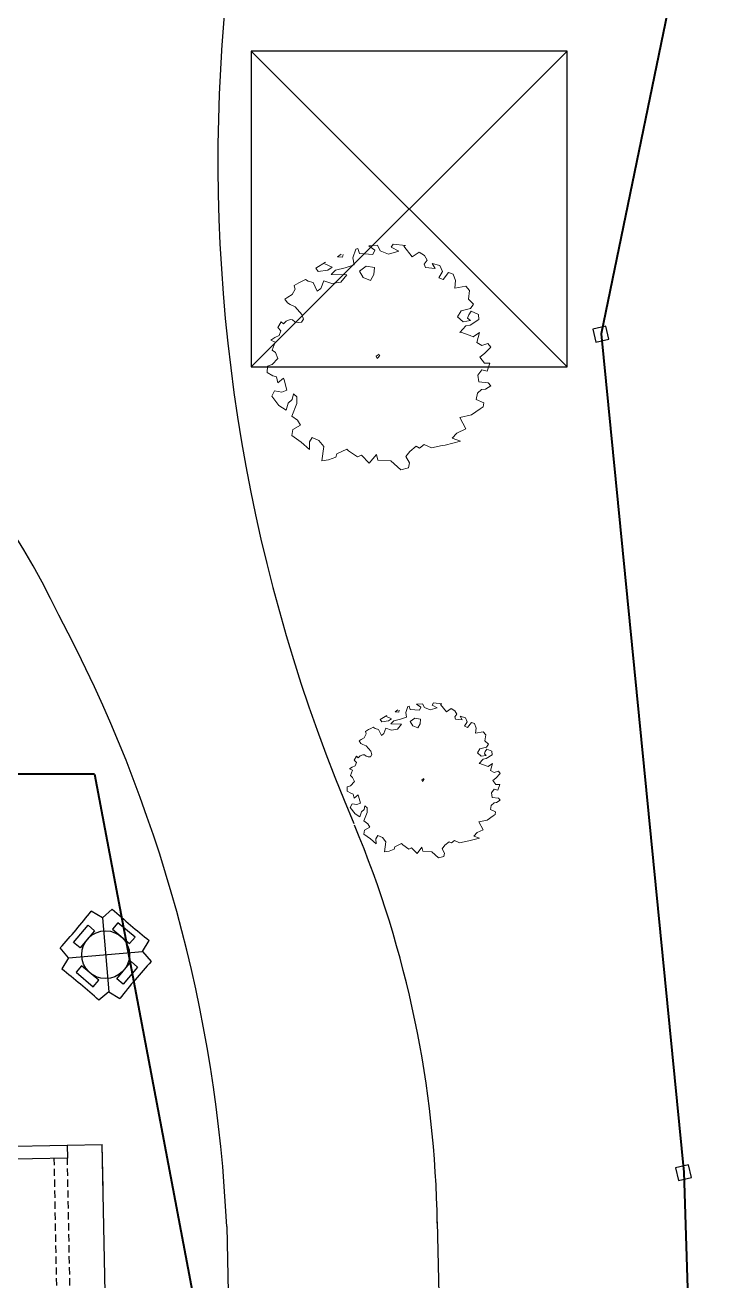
# Model space of a CAD drawing. Extents: x 2080 to 102399, y 2071 to 93424.
# Drawn here: x 88509 to 88974, y 80015 to 80874 of the extents above; entities that cross this region are included whole.
import ezdxf

# ---------------------------------------------------------------- set-up
doc = ezdxf.new("R2010")
doc.units = 0
doc.header["$LTSCALE"] = 20
doc.header["$MEASUREMENT"] = 0
doc.linetypes.add('HIDDEN', pattern=[0.375, 0.25, -0.125])
for name, color, linetype in [('DIMLINE', 254, 'Continuous'), ('ELEC', 11, 'Continuous'), ('road', 2, 'Continuous'), ('Roof lilne', 31, 'Continuous'), ('wall', 13, 'Continuous')]:
    doc.layers.add(name, color=color, linetype=linetype)
for name, color, linetype, lineweight in [('fence', 13, 'FENCELINE2', 40), ('Mango tree', 96, 'Continuous', 5), ('sappotta', 114, 'Continuous', 5), ('STONE', 2, 'Continuous', 30)]:
    doc.layers.add(name, color=color, linetype=linetype, lineweight=lineweight)
doc.linetypes.add('FENCELINE2', pattern='A,0.25,-0.1,[132,ltypeshp.shx,S=0.1,R=0,X=-0.1,Y=0],-0.1,1', length=1.45)

# ---------------------------------------------------------------- blocks, each defined once
blk = doc.blocks.new('NEEM')
at = {"layer": 'sappotta', "linetype": 'Continuous'}
for p, q in [((0.003, 1.132), (-0.083, 1.127)), ((0.03, 1.077), (0.003, 1.132)), ((0.162, 1.144), (0.142, 1.112)), ((0.283, 1.13), (0.162, 1.144)), ((-0.359, 1.043), (-0.396, 1.016)), ((-0.396, 1.016), (-0.345, 1.011)), ((-0.345, 1.011), (-0.34, 1.039)), ((-0.213, 1.092), (-0.242, 1.007)), ((-0.242, 1.007), (-0.23, 0.935)), ((-0.191, 1.099), (-0.213, 1.092)), ((-0.177, 1.048), (-0.191, 1.099)), ((-0.043, 1.039), (-0.177, 1.048)), ((-0.083, 1.127), (-0.023, 1.083)), ((-0.023, 1.083), (-0.043, 1.039)), ((0.114, 1.043), (0.03, 1.077)), ((0.216, 1.072), (0.114, 1.043)), ((0.142, 1.112), (0.216, 1.072)), ((0.267, 1.123), (0.283, 1.13)), ((0.351, 1.016), (0.267, 1.123)), ((0.421, 1.063), (0.351, 1.016)), ((0.473, 1.03), (0.421, 1.063)), ((0.501, 0.982), (0.473, 1.03)), ((-0.517, 0.963), (-0.614, 0.901)), ((-0.614, 0.901), (-0.589, 0.87)), ((-0.589, 0.87), (-0.494, 0.884)), ((-0.521, 0.945), (-0.521, 0.945)), ((-0.449, 0.913), (-0.521, 0.945)), ((-0.494, 0.884), (-0.449, 0.913)), ((-0.415, 0.884), (-0.459, 0.839)), ((-0.32, 0.906), (-0.415, 0.884)), ((-0.23, 0.935), (-0.32, 0.906)), ((-0.108, 0.922), (-0.177, 0.872)), ((-0.027, 0.908), (-0.108, 0.922)), ((-0.034, 0.839), (-0.027, 0.908)), ((0.472, 0.942), (0.501, 0.982)), ((0.483, 0.908), (0.472, 0.942)), ((0.581, 0.9), (0.483, 0.908)), ((0.551, 0.95), (0.581, 0.9)), ((0.627, 0.928), (0.551, 0.95)), ((0.654, 0.87), (0.627, 0.928)), ((-0.783, 0.757), (-0.83, 0.729)), ((-0.749, 0.774), (-0.783, 0.757)), ((-0.717, 0.789), (-0.749, 0.774)), ((-0.689, 0.772), (-0.717, 0.789)), ((-0.638, 0.758), (-0.689, 0.772)), ((-0.598, 0.672), (-0.638, 0.758)), ((-0.533, 0.776), (-0.562, 0.699)), ((-0.452, 0.75), (-0.533, 0.776)), ((-0.459, 0.839), (-0.303, 0.837)), ((-0.361, 0.762), (-0.452, 0.75)), ((-0.303, 0.837), (-0.361, 0.762)), ((-0.177, 0.872), (-0.139, 0.809)), ((-0.139, 0.809), (-0.067, 0.78)), ((-0.067, 0.78), (-0.034, 0.839)), ((0.616, 0.806), (0.654, 0.87)), ((0.66, 0.788), (0.616, 0.806)), ((0.715, 0.86), (0.66, 0.788)), ((0.762, 0.844), (0.715, 0.86)), ((0.783, 0.779), (0.762, 0.844)), ((0.776, 0.704), (0.783, 0.779)), ((-0.85, 0.638), (-0.892, 0.613)), ((-0.818, 0.692), (-0.85, 0.638)), ((-0.83, 0.729), (-0.826, 0.714)), ((-0.826, 0.714), (-0.818, 0.692)), ((-0.562, 0.699), (-0.598, 0.672)), ((0.888, 0.723), (0.776, 0.704)), ((0.924, 0.679), (0.888, 0.723)), ((0.913, 0.591), (0.924, 0.679)), ((-0.892, 0.613), (-0.923, 0.594)), ((-0.923, 0.594), (-0.895, 0.555)), ((-0.895, 0.555), (-0.868, 0.54)), ((-0.868, 0.54), (-0.818, 0.517)), ((-0.818, 0.517), (-0.752, 0.44)), ((0.964, 0.541), (0.913, 0.591)), ((0.934, 0.5), (0.964, 0.541)), ((-0.87, 0.389), (-0.908, 0.372)), ((-0.846, 0.386), (-0.87, 0.389)), ((-0.821, 0.367), (-0.846, 0.386)), ((-0.735, 0.394), (-0.757, 0.361)), ((-0.752, 0.44), (-0.735, 0.394)), ((0.804, 0.415), (0.84, 0.475)), ((0.86, 0.367), (0.804, 0.415)), ((0.84, 0.475), (0.934, 0.5)), ((0.933, 0.378), (0.86, 0.367)), ((0.917, 0.437), (0.904, 0.404)), ((0.904, 0.404), (0.933, 0.378)), ((0.942, 0.471), (0.917, 0.437)), ((0.93, 0.332), (1.018, 0.389)), ((1.014, 0.439), (0.942, 0.471)), ((1.018, 0.389), (1.014, 0.439)), ((-0.96, 0.366), (-0.994, 0.31)), ((-0.994, 0.31), (-0.961, 0.275)), ((-0.961, 0.275), (-0.978, 0.229)), ((-0.935, 0.345), (-0.96, 0.366)), ((-0.908, 0.372), (-0.935, 0.345)), ((-0.788, 0.359), (-0.821, 0.367)), ((-0.757, 0.361), (-0.788, 0.359)), ((0.829, 0.259), (0.888, 0.326)), ((0.838, 0.262), (0.829, 0.259)), ((0.931, 0.228), (0.838, 0.262)), ((0.888, 0.326), (0.93, 0.332)), ((1.025, 0.259), (0.962, 0.217)), ((0.996, 0.16), (1.025, 0.259)), ((-1.023, 0.208), (-1.062, 0.182)), ((-1.062, 0.182), (-1.02, 0.162)), ((-1.02, 0.162), (-1.049, 0.084)), ((-0.978, 0.229), (-1.023, 0.208)), ((0.962, 0.217), (0.931, 0.228)), ((1.046, 0.129), (0.996, 0.16)), ((1.109, 0.149), (1.046, 0.129)), ((1.137, 0.114), (1.109, 0.149)), ((-1.049, 0.084), (-1.017, 0.059)), ((-1.017, 0.059), (-0.991, -0.002)), ((0.02, 0.041), (-0.009, 0.024)), ((-0.009, 0.024), (0, 0)), ((0, 0), (0.014, 0.011)), ((0.014, 0.011), (0.027, 0.031)), ((1.029, 0.011), (1.074, 0.049)), ((1.074, -0.047), (1.029, 0.011)), ((1.074, 0.049), (1.137, 0.114)), ((-1.097, -0.077), (-1.098, -0.14)), ((-1.048, -0.062), (-1.097, -0.077)), ((-0.991, -0.002), (-1.048, -0.062)), ((1.007, -0.166), (1.046, -0.114)), ((1.046, -0.114), (1.1, -0.129)), ((1.129, -0.047), (1.074, -0.047)), ((1.1, -0.129), (1.129, -0.047)), ((-1.098, -0.14), (-1.044, -0.173)), ((-1.044, -0.173), (-1.007, -0.185)), ((-1.007, -0.185), (-0.992, -0.244)), ((-0.992, -0.244), (-0.937, -0.198)), ((-0.937, -0.198), (-0.93, -0.213)), ((-0.93, -0.213), (-0.902, -0.318)), ((1.016, -0.234), (1.007, -0.166)), ((1.11, -0.243), (1.016, -0.234)), ((1.137, -0.273), (1.11, -0.243)), ((-1.025, -0.325), (-1.052, -0.378)), ((-0.953, -0.336), (-1.025, -0.325)), ((-0.902, -0.318), (-0.953, -0.336)), ((-0.848, -0.411), (-0.837, -0.355)), ((-0.837, -0.355), (-0.803, -0.383)), ((0.992, -0.411), (1.004, -0.349)), ((1.004, -0.349), (1.045, -0.311)), ((1.045, -0.311), (1.083, -0.306)), ((1.083, -0.306), (1.137, -0.273)), ((-1.052, -0.378), (-0.982, -0.471)), ((-0.982, -0.471), (-0.91, -0.516)), ((-0.91, -0.516), (-0.888, -0.446)), ((-0.888, -0.446), (-0.848, -0.411)), ((-0.803, -0.452), (-0.853, -0.576)), ((-0.803, -0.383), (-0.803, -0.452)), ((1.066, -0.443), (0.992, -0.411)), ((1.032, -0.503), (1.061, -0.484)), ((1.061, -0.484), (1.066, -0.443)), ((-0.853, -0.576), (-0.797, -0.619)), ((-0.797, -0.619), (-0.766, -0.668)), ((0.826, -0.591), (0.943, -0.565)), ((0.887, -0.704), (0.826, -0.591)), ((0.943, -0.565), (1.032, -0.503)), ((-0.844, -0.71), (-0.852, -0.77)), ((-0.766, -0.668), (-0.844, -0.71)), ((0.751, -0.797), (0.797, -0.747)), ((0.797, -0.747), (0.887, -0.704)), ((-0.852, -0.77), (-0.758, -0.838)), ((-0.758, -0.838), (-0.675, -0.912)), ((-0.676, -0.836), (-0.649, -0.791)), ((-0.675, -0.912), (-0.676, -0.836)), ((-0.649, -0.791), (-0.582, -0.82)), ((-0.582, -0.82), (-0.534, -0.881)), ((0.327, -0.932), (0.391, -0.879)), ((0.391, -0.879), (0.423, -0.897)), ((0.423, -0.897), (0.47, -0.86)), ((0.47, -0.86), (0.543, -0.896)), ((0.543, -0.896), (0.652, -0.871)), ((0.652, -0.871), (0.68, -0.867)), ((0.68, -0.867), (0.834, -0.828)), ((0.834, -0.828), (0.751, -0.797)), ((-0.534, -0.881), (-0.554, -1.025)), ((-0.486, -1.015), (-0.413, -0.988)), ((-0.413, -0.988), (-0.401, -0.955)), ((-0.401, -0.955), (-0.302, -0.907)), ((-0.302, -0.907), (-0.286, -0.926)), ((-0.286, -0.926), (-0.197, -0.986)), ((-0.197, -0.986), (-0.157, -0.969)), ((-0.157, -0.969), (-0.078, -1.049)), ((-0.078, -1.049), (-0.006, -0.96)), ((-0.006, -0.96), (0.006, -1.017)), ((0.287, -0.982), (0.327, -0.932)), ((0.324, -1.046), (0.287, -0.982)), ((-0.554, -1.025), (-0.486, -1.015)), ((0.006, -1.017), (0.139, -1.026)), ((0.139, -1.026), (0.236, -1.115)), ((0.236, -1.115), (0.314, -1.096)), ((0.314, -1.096), (0.324, -1.046))]:
    blk.add_line(p, q, dxfattribs=at)
blk = doc.blocks.new('A$C1BE224B4')
for p, q in [((-85.5, 192), (-85.5, 135)), ((-85.5, 192), (85.5, 192)), ((85.5, 192), (85.5, 135)), ((-76.5, 183), (-76.5, 135)), ((-76.5, 183), (-67.5, 183)), ((-67.5, 187.5), (-67.5, 183)), ((-67.5, 187.5), (-13.5, 187.5)), ((-13.5, 183), (-13.5, 187.5)), ((-13.5, 183), (-4.5, 183)), ((-4.5, 135), (-4.5, 183)), ((4.5, 183), (13.5, 183)), ((4.5, 135), (4.5, 183)), ((13.5, 187.5), (67.5, 187.5)), ((13.5, 183), (13.5, 187.5)), ((67.5, 187.5), (67.5, 183)), ((67.5, 183), (76.5, 183)), ((76.5, 183), (76.5, 135)), ((-85.51, -168), (-85.51, -135)), ((-76.51, -159), (-76.51, -135)), ((76.49, -159), (76.49, -135)), ((85.49, -168), (85.49, -135)), ((-44.5, -159), (-76.51, -159)), ((-44.5, -168), (-44.5, -159)), ((76.49, -159), (43.5, -159)), ((43.5, -168), (43.5, -159)), ((-44.5, -168), (-85.51, -168)), ((-44.5, -168), (-44.5, -196.5)), ((85.49, -168), (43.5, -168)), ((43.5, -168), (43.5, -196.5)), ((-83.5, -196.5), (-83.5, -236.5)), ((-44.5, -196.5), (-44.5, -314.5)), ((43.5, -196.5), (43.5, -314.5)), ((82.5, -196.5), (82.5, -236.5)), ((-44.5, -235.5), (-5.5, -235.5)), ((4.5, -235.5), (43.5, -235.5)), ((-44.5, -245.5), (-5.5, -245.5)), ((4.5, -245.5), (43.5, -245.5)), ((-44.5, -255.5), (-5.5, -255.5)), ((4.5, -255.5), (43.5, -255.5)), ((-44.5, -265.5), (-5.5, -265.5)), ((4.5, -265.5), (43.5, -265.5)), ((-44.5, -275.5), (-5.5, -275.5)), ((-5.5, -275.5), (-44.5, -314.5)), ((-5.5, -275.5), (-5.5, -314.5)), ((4.5, -275.5), (43.5, -275.5)), ((4.5, -275.5), (4.5, -314.5)), ((4.5, -275.5), (43.5, -314.5)), ((-44.5, -314.5), (43.5, -314.5))]:
    blk.add_line(p, q)
at = {"lineweight": -2}
for p, q in [((-44.5, -206.5), (-83.5, -206.5)), ((82.5, -206.5), (43.5, -206.5)), ((-83.5, -216.5), (-44.5, -216.5)), ((82.5, -216.5), (43.5, -216.5)), ((-83.5, -226.5), (-44.5, -226.5)), ((82.5, -226.5), (43.5, -226.5)), ((-83.5, -236.5), (-44.5, -236.5)), ((82.5, -236.5), (43.5, -236.5))]:
    blk.add_line(p, q, dxfattribs=at)
at = {"layer": 'Roof lilne'}
for p, q in [((-217.5, 111), (-217.5, 135)), ((217.5, 135), (-217.5, 135)), ((217.5, 111), (217.5, 135)), ((-208.5, 0), (208.5, 0)), ((-217.5, -111), (-217.5, -135)), ((217.5, -111), (217.5, -135)), ((217.5, -135), (-217.5, -135)), ((-193.5, -196.5), (-193.5, -135)), ((193.5, -196.5), (193.5, -135)), ((-44.5, -196.5), (-193.5, -196.5)), ((43.5, -196.5), (193.5, -196.5))]:
    blk.add_line(p, q, dxfattribs=at)
at = {"layer": 'wall', "color": 2}
for p, q in [((-217.5, -111), (-217.5, 111)), ((-217.5, 111), (-208.5, 111)), ((-208.5, 111), (-208.5, -111)), ((208.5, 111), (208.5, -111)), ((208.5, 111), (217.5, 111)), ((217.5, 111), (217.5, -111)), ((-217.5, 0), (-208.5, 0)), ((208.5, 0), (217.5, 0)), ((-208.5, -111), (-217.5, -111)), ((217.5, -111), (208.5, -111))]:
    blk.add_line(p, q, dxfattribs=at)
at = {"layer": 'wall', "color": 7, "linetype": 'HIDDEN'}
for p, q in [((208.5, 111), (-208.5, 111)), ((208.5, 102), (-208.5, 102)), ((-4.5, 102), (-4.5, -102)), ((4.5, 102), (4.5, -102)), ((-208.5, -102), (208.5, -102)), ((-217.5, -111), (208.5, -111))]:
    blk.add_line(p, q, dxfattribs=at)
at = {"layer": 'wall'}
for p, q in [((-5.5, -235.5), (4.5, -235.5)), ((-5.5, -235.5), (-5.5, -275.5)), ((4.5, -235.5), (4.5, -275.5)), ((4.5, -275.5), (-5.5, -275.5))]:
    blk.add_line(p, q, dxfattribs=at)
blk = doc.blocks.new('A$C2E3D03D7')
at = {"layer": 'ELEC', "linetype": 'Continuous', "ltscale": 0.5}
for p, q in [((30.59, 56.02), (23.38, 61.18)), ((30.59, 56.02), (37.8, 61.18)), ((30.59, 56.02), (30.59, 5.16)), ((5.16, 30.59), (0, 37.8)), ((56.02, 30.59), (61.18, 37.8)), ((5.16, 30.59), (0, 23.38)), ((5.16, 30.59), (56.02, 30.59)), ((56.02, 30.59), (61.18, 23.38)), ((30.59, 5.16), (23.38, 0)), ((30.59, 5.16), (37.8, 0))]:
    blk.add_line(p, q, dxfattribs=at)
for points in [[(9.52, 40.86), (20.31, 51.66), (24.42, 47.56), (13.62, 36.76)], [(51.66, 40.86), (40.86, 51.66), (36.76, 47.56), (47.56, 36.76)], [(9.52, 20.31), (20.31, 9.52), (24.42, 13.62), (13.62, 24.42)], [(51.66, 20.31), (40.86, 9.52), (36.76, 13.62), (47.56, 24.42)]]:
    blk.add_lwpolyline(points, close=True, dxfattribs=at)
blk.add_circle((30.59, 30.59), 16.36, dxfattribs=at)
for centre, start, end in [((-373.61, 434.78), 313.26239, 316.73761), ((434.78, 434.78), 223.26239, 226.73761), ((-373.61, -373.61), 43.26239, 46.73761), ((434.78, -373.61), 133.26239, 136.73761)]:
    blk.add_arc(centre, 545.14, start, end, dxfattribs=at)
blk = doc.blocks.new('A$C77BB60D9')
at = {"layer": 'Roof lilne', "ltscale": 0.5}
for p, q in [((108, 108), (-108, -108)), ((-108, 108), (108, -108))]:
    blk.add_line(p, q, dxfattribs=at)
blk.add_lwpolyline([(-108, -108), (108, -108), (108, 108), (-108, 108)], close=True, dxfattribs=at)

msp = doc.modelspace()

# ---------------------------------------------------------------- linework, layer by layer
at = {"layer": 'DIMLINE', "ltscale": 0.5}
msp.add_line((88562.11, 80078.561), (88561.529, 80108.651), dxfattribs=at)
at = {"layer": 'fence', "linetype": 'Continuous', "ltscale": 0.5}
for q in [(88295.027, 80361.887, 0.001), (88634.119, 79950.436)]:
    msp.add_line((88556.168, 80361.887, 0.001), q, dxfattribs=at)
at = {"layer": 'fence', "linetype": 'Continuous'}
for points in [[(88961.79, 80949.576), (88902.651, 80663.133)], [(88902.651, 80663.133), (88959.187, 80089.561)], [(88959.187, 80089.561), (88974.313, 79612.616)]]:
    msp.add_lwpolyline(points, dxfattribs=at)
at = {"layer": 'road', "ltscale": 0.5}
for p, q in [((88735.58, 82128.746), (88643.34, 80860.555)), ((88790.615, 80055.663), (88799.078, 79660.221)), ((88646.648, 80052.581), (88655.111, 79657.14))]:
    msp.add_line(p, q, dxfattribs=at)
for centre, radius, start, end in [((89792.895, 80781.42), 1152.274, 176.037354, 203.161602), ((88098.209, 80269.107), 478.05, 24.922359, 73.043453), ((87661.383, 80006.502), 986.342, 2.677667, 28.065213), ((88056.695, 80044.103), 734.014, 0.82337, 22.675727)]:
    msp.add_arc(centre, radius, start, end, dxfattribs=at)
at = {"layer": 'STONE', "linetype": 'Continuous', "ltscale": 0.5}
for points in [[(88899.127, 80657.421), (88907.95, 80659.46), (88905.911, 80668.283), (88897.088, 80666.244)], [(88955.663, 80083.849), (88964.486, 80085.888), (88962.447, 80094.711), (88953.624, 80092.672)]]:
    msp.add_lwpolyline(points, close=True, dxfattribs=at)

# ---------------------------------------------------------------- block references
at = {"ltscale": 0.5}
msp.add_blockref('A$C77BB60D9', (88771.363, 80748.45), dxfattribs=at)
at = {"ltscale": 0.5, "rotation": 271.1063440108968}
msp.add_blockref('A$C1BE224B4', (88430.753, 79888.585), dxfattribs=at)
at = {"layer": 'ELEC', "linetype": 'Continuous', "ltscale": 0.5, "rotation": 4.838476962189209}
msp.add_blockref('A$C2E3D03D7', (88535.911, 80205.301), dxfattribs=at)
at = {"layer": 'Mango tree', "linetype": 'Continuous'}
for p, xscale, yscale, zscale in [((88749.458, 80646.233, 0.097), 68.3863251543371, 68.3863251543371, 68.3863251543371), ((88780.422, 80356.9), 46.89326912084653, 46.89326912084653, 46.89326912084653)]:
    msp.add_blockref('NEEM', p, dxfattribs=dict(at, xscale=xscale, yscale=yscale, zscale=zscale))

doc.saveas('drawing.dxf')
